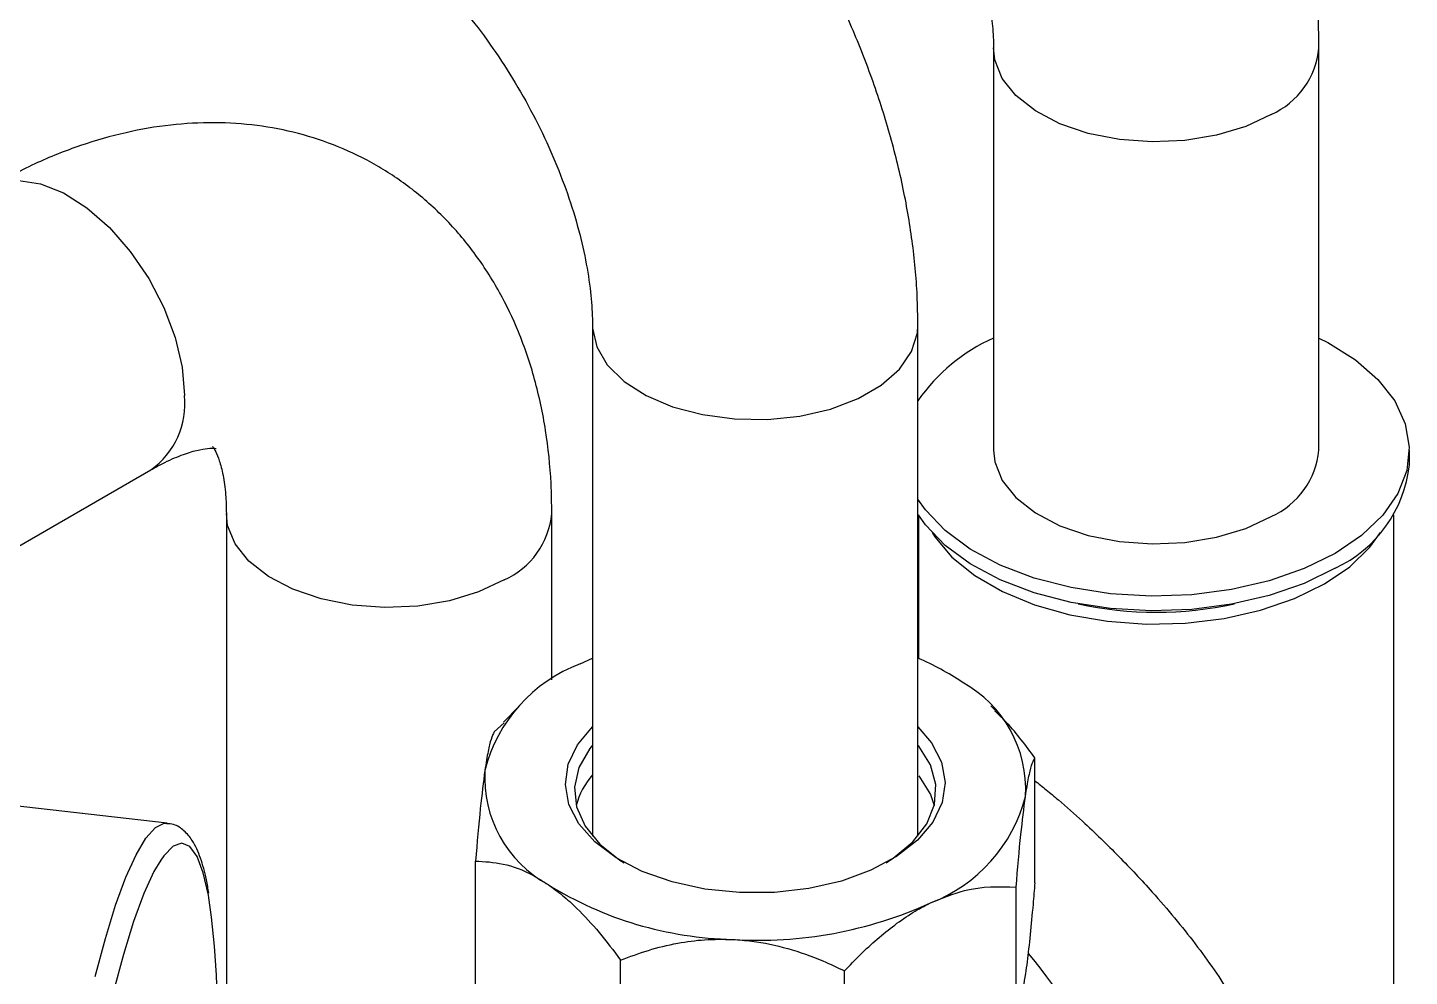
# Model space of a CAD drawing. Header units: millimetres. Extents: x 15 to 415, y 5 to 292.
# Drawn here: x 346.12 to 367.95, y 162.17 to 177.16 of the extents above; entities that cross this region are included whole.
import ezdxf

# ---------------------------------------------------------------- set-up
doc = ezdxf.new("R2010")
doc.units = ezdxf.units.MM

msp = doc.modelspace()

# ---------------------------------------------------------------- linework, layer by layer
at = {"color": 7, "linetype": 'Continuous', "lineweight": 25}
for p, q in [((361.38, 176.8402), (361.38, 170.4874)), ((366.5229, 170.4874), (366.5229, 176.8402)), ((355.0431, 172.4513), (355.0431, 164.3835)), ((360.186, 164.3835), (360.186, 172.4513)), ((367.9515, 170.2541), (367.9515, 170.4874)), ((343.1119, 167.3138), (348.0645, 170.1728)), ((349.2582, 169.4831), (349.2582, 160.9881)), ((354.4011, 166.856), (354.4011, 169.4831)), ((360.1943, 169.4618), (360.1943, 167.1947)), ((367.7086, 154.4366), (367.7086, 169.4618)), ((354.847, 167.1081), (355.0431, 167.1983)), ((353.8904, 166.4435), (353.6379, 166.1874)), ((361.4115, 166.3696), (361.3386, 166.4435)), ((353.6479, 166.1767), (353.4915, 166.0344)), ((362.0332, 163.6466), (362.0332, 165.6224)), ((348.3217, 164.5914), (345.5177, 164.9081)), ((353.1959, 162.0162), (353.1959, 163.9919)), ((361.7375, 161.6041), (361.7375, 163.5799)), ((355.4886, 160.4512), (355.4886, 162.427)), ((359.0267, 160.2805), (359.0267, 162.2563))]:
    msp.add_line(p, q, dxfattribs=at)
at = {"color": 8, "linetype": 'Continuous', "lineweight": 25, "flags": 128}
for points in [[(365.7697, 175.7906), (365.3665, 175.6008), (364.9053, 175.4617), (364.4051, 175.3791), (363.8863, 175.3563), (363.3702, 175.3942), (362.8779, 175.4914), (362.4295, 175.6437), (362.0434, 175.8451), (361.7355, 176.0872), (361.5182, 176.3601), (361.4006, 176.6527), (361.38, 176.8432)], [(345.4933, 174.6268), (345.6659, 174.7027), (345.9781, 174.7472), (346.3231, 174.6956), (346.6868, 174.55), (347.0542, 174.3163), (347.4104, 174.0042), (347.7407, 173.6265), (348.0316, 173.1985), (348.2712, 172.7378), (348.4498, 172.2632), (348.5599, 171.7943), (348.5971, 171.3502)], [(355.0431, 172.4512), (355.0439, 172.4137), (355.1097, 172.1157), (355.2779, 171.8315), (355.5419, 171.5727), (355.8907, 171.3498), (356.3101, 171.172), (356.7828, 171.0466), (357.2897, 170.9787), (357.8098, 170.9711), (358.3219, 171.0241), (358.8051, 171.1355), (359.2395, 171.3008), (359.6074, 171.5132), (359.8937, 171.764), (360.0867, 172.0429), (360.1785, 172.3386), (360.186, 172.4517)], [(353.6479, 168.4335), (353.2447, 168.2437), (352.7835, 168.1046), (352.2833, 168.022), (351.7645, 167.9992), (351.2484, 168.0371), (350.756, 168.1342), (350.3077, 168.2866), (349.9216, 168.488), (349.6136, 168.7301), (349.3964, 169.003), (349.2788, 169.2956), (349.2582, 169.4854)], [(347.187, 162.1684), (347.3467, 162.7675), (347.5088, 163.2925), (347.6711, 163.7361), (347.8312, 164.0921), (347.987, 164.3554), (348.1362, 164.5225), (348.2768, 164.5908), (348.3185, 164.5918)], [(348.9834, 163.4103), (348.9755, 163.4548), (348.8936, 163.8081), (348.7951, 164.0653), (348.6816, 164.2223), (348.5547, 164.2769), (348.4164, 164.2281), (348.2688, 164.0768), (348.2207, 164.0083)]]:
    msp.add_lwpolyline(points, dxfattribs=at)
at = {"color": 7, "linetype": 'Continuous', "lineweight": 25, "flags": 128}
for points in [[(366.5229, 172.2562), (366.6637, 172.1847), (367.1002, 171.9115), (367.4551, 171.6015), (367.7193, 171.2626), (367.8859, 170.9037), (367.9506, 170.5339), (367.9118, 170.163), (367.7703, 169.8005), (367.53, 169.4557), (367.197, 169.1377), (366.7799, 168.8546)], [(361.38, 170.4874), (361.4006, 170.2999), (361.5182, 170.0073), (361.7355, 169.7344), (362.0434, 169.4923), (362.4295, 169.2909), (362.8779, 169.1386), (363.3702, 169.0414), (363.8863, 169.0035), (364.4051, 169.0263), (364.9053, 169.1089), (365.3665, 169.248), (365.7697, 169.4378)], [(366.7799, 168.8546), (366.2895, 168.6139), (365.7387, 168.4216), (365.1415, 168.2829), (364.5135, 168.2012), (363.8709, 168.1788), (363.2304, 168.2161), (362.6086, 168.3123), (362.0216, 168.4648), (361.4846, 168.6697), (361.0114, 168.9217), (360.6144, 169.2142), (360.3039, 169.5397), (360.186, 169.7084)], [(366.7799, 168.6213), (366.2895, 168.3806), (365.7387, 168.1883), (365.1415, 168.0496), (364.5135, 167.9679), (363.8709, 167.9455), (363.2304, 167.9828), (362.6086, 168.079), (362.0216, 168.2315), (361.4846, 168.4364), (361.0114, 168.6884), (360.6144, 168.9809), (360.3039, 169.3064), (360.1943, 169.4618)], [(360.4086, 169.1821), (360.4513, 169.1158), (360.7239, 168.7939), (361.0844, 168.5024), (361.5232, 168.2491), (362.0282, 168.041), (362.5857, 167.8836), (363.1804, 167.7814), (363.7962, 167.7371), (364.4162, 167.7519), (365.0235, 167.8254), (365.6016, 167.9556), (366.1346, 168.139), (366.6082, 168.3705), (367.0092, 168.6439), (367.3268, 168.9516), (367.4943, 169.1821)], [(357.3647, 163.4932), (356.8196, 163.5491), (356.3016, 163.6618), (355.8283, 163.8276), (355.4158, 164.0408), (355.0782, 164.2941), (354.827, 164.5789), (354.6707, 164.8855), (354.6147, 165.2034), (354.6608, 165.5219), (354.8074, 165.8301), (355.0431, 166.1111)], [(360.186, 166.1111), (360.402, 165.8592), (360.5584, 165.5526), (360.6144, 165.2347), (360.5683, 164.9162), (360.4216, 164.608), (360.1793, 164.3207), (359.8497, 164.0639), (359.444, 163.8465), (358.9759, 163.6758), (358.4615, 163.5577), (357.9183, 163.4961), (357.3647, 163.4932)], [(355.0431, 165.8214), (355.0017, 165.7698), (354.8302, 165.4723), (354.7592, 165.1614), (354.7915, 164.8484), (354.9258, 164.5445), (355.1572, 164.2609), (355.4775, 164.0076), (355.5446, 163.9655)], [(359.6845, 163.9655), (359.7958, 164.0371), (360.1056, 164.2947), (360.3254, 164.5814), (360.4472, 164.887), (360.4666, 165.2004), (360.383, 165.5102), (360.1993, 165.8053), (360.186, 165.8214)], [(360.2003, 165.3374), (360.383, 165.0436), (360.443, 164.8691)], [(348.2207, 164.0083), (348.1141, 163.8253), (347.9546, 163.4772), (347.7927, 163.038), (347.631, 162.5143), (347.4719, 161.9139), (347.3177, 161.2461), (347.1709, 160.5209), (347.0336, 159.7494), (346.9079, 158.9431), (346.7958, 158.1144), (346.6989, 157.2759), (346.6187, 156.4401), (346.5564, 155.6199), (346.5129, 154.8275), (346.489, 154.0751), (346.485, 153.3741), (346.5009, 152.735), (346.5365, 152.1676), (346.5913, 151.6804), (346.6644, 151.2809), (346.7262, 151.0559)]]:
    msp.add_lwpolyline(points, dxfattribs=at)
at = {"color": 8, "linetype": 'Continuous', "lineweight": 25}
for centre, radius, start, end in [((365.2424, 176.9641), 1.2866, 294.19956, 354.45523), ((347.317, 171.2202), 1.2867, 305.51372, 5.79846), ((353.1205, 169.607), 1.2866, 294.19956, 354.45523)]:
    msp.add_arc(centre, radius, start, end, dxfattribs=at)
at = {"color": 7, "linetype": 'Continuous', "lineweight": 25}
for centre, radius, start, end in [((362.5673, 169.6087), 2.9015, 114.15356, 145.15659), ((365.2425, 170.6111), 1.2864, 294.19711, 354.48275), ((365.9284, 170.469), 2.0344, 294.74237, 353.93749), ((363.9515, 173.6812), 5.7575, 257.60774, 282.39226), ((355.7143, 164.8205), 2.4465, 110.76505, 165.6936), ((358.5, 163.2669), 4.2777, 56.08397, 66.66606), ((359.9663, 165.1289), 1.9225, 356.54467, 61.39355), ((355.2627, 165.3092), 1.9225, 176.54467, 241.39355), ((355.9753, 164.5507), 1.2311, 139.21928, 165.00887), ((359.5147, 165.6176), 2.4465, 290.76505, 345.6936), ((357.3845, 168.5107), 5.7585, 238.10928, 268.73807), ((334.8262, 161.4278), 14.2953, 358.14626, 7.9718), ((357.6666, 169.2929), 6.5521, 266.42179, 294.48467), ((356.1308, 157.6595), 7.5761, 2.79909, 39.95611)]:
    msp.add_arc(centre, radius, start, end, dxfattribs=at)
for points, knots in [([(360.186, 172.4513), (360.1835, 172.6099), (360.1768, 173.0516), (360.1057, 173.7902), (359.9546, 174.6648), (359.7338, 175.5428), (359.4484, 176.4163), (359.1019, 177.2781), (358.6982, 178.1215), (358.241, 178.9401), (357.7339, 179.7277), (357.1805, 180.478), (356.5842, 181.1847), (355.9484, 181.8422), (355.2755, 182.4424), (354.5763, 182.9812), (354.0903, 183.2789), (353.8494, 183.4264)], [0, 0, 0, 0, 0.0387094, 0.1077722, 0.1767369, 0.2455414, 0.3140858, 0.3823789, 0.4504906, 0.5185231, 0.5865942, 0.6547977, 0.7232531, 0.7920867, 0.8614112, 0.9313013, 1, 1, 1, 1]), ([(366.5229, 176.8402), (366.5204, 176.9989), (366.5135, 177.4443), (366.4376, 178.1573), (366.2677, 178.9607), (366.0204, 179.6894), (365.7006, 180.3592), (365.3136, 180.9611), (364.9105, 181.4404), (364.6311, 181.6948), (364.5282, 181.7885)], [0, 0, 0, 0, 0.0824229, 0.2313282, 0.3797926, 0.5255658, 0.6525479, 0.7896676, 0.922501, 1, 1, 1, 1]), ([(351.2782, 178.9725), (351.3407, 178.9351), (351.5217, 178.827), (351.8443, 178.597), (352.2414, 178.2629), (352.6456, 177.8649), (353.0451, 177.4098), (353.4291, 176.9052), (353.7876, 176.361), (354.1118, 175.7888), (354.3941, 175.2014), (354.6287, 174.6126), (354.8118, 174.0368), (354.9419, 173.4882), (355.0179, 172.9918), (355.0415, 172.6545), (355.0428, 172.4882), (355.0431, 172.4513)], [0, 0, 0, 0, 0.0369147, 0.1068871, 0.1778565, 0.2500016, 0.3231732, 0.3971515, 0.4716829, 0.5465008, 0.6213247, 0.6958078, 0.76969, 0.8427295, 0.9147241, 0.9810788, 1, 1, 1, 1]), ([(361.1581, 177.9039), (361.1579, 177.904), (361.1553, 177.9065), (361.1735, 177.888), (361.2253, 177.7965), (361.2911, 177.6213), (361.3485, 177.3571), (361.3768, 177.0842), (361.3793, 176.8976), (361.38, 176.8402)], [0, 0, 0, 0, 0.0116382, 0.208289, 0.3855248, 0.5711721, 0.7477365, 0.9224196, 1, 1, 1, 1]), ([(354.4011, 169.4831), (354.3986, 169.6418), (354.3917, 170.0872), (354.3158, 170.8002), (354.1458, 171.6035), (353.8986, 172.3323), (353.5786, 173.0019), (353.1924, 173.6047), (352.7269, 174.1516), (352.2058, 174.6162), (351.6388, 174.9963), (351.0342, 175.2915), (350.3998, 175.502), (349.7419, 175.6289), (349.0648, 175.6731), (348.3715, 175.6348), (347.6642, 175.5139), (346.9464, 175.3075), (346.2168, 175.0197), (345.7377, 174.7595), (345.4933, 174.6268)], [0, 0, 0, 0, 0.0350513, 0.098375, 0.1615112, 0.2235029, 0.2775035, 0.3358153, 0.3923042, 0.4471239, 0.5007026, 0.5535264, 0.6060196, 0.6586203, 0.7118331, 0.7661241, 0.821875, 0.8793123, 0.9384288, 1, 1, 1, 1]), ([(349.039, 170.5434), (349.04, 170.5427), (349.0422, 170.5411), (349.0866, 170.4735), (349.1477, 170.3296), (349.2084, 170.1013), (349.2505, 169.8136), (349.2558, 169.5847), (349.2582, 169.4831)], [0, 0, 0, 0, 0.156276, 0.3374378, 0.5075964, 0.6859648, 0.8607241, 1, 1, 1, 1]), ([(348.0645, 170.1728), (348.1249, 170.2065), (348.2983, 170.303), (348.5536, 170.4136), (348.7999, 170.4893), (348.9775, 170.5171), (349.0756, 170.518), (349.1031, 170.5095), (349.0963, 170.5122), (349.0961, 170.5123)], [0, 0, 0, 0, 0.09385963, 0.26948222, 0.44432387, 0.62033293, 0.80119915, 0.99429745, 1, 1, 1, 1]), ([(362.0332, 165.6224), (361.8918, 165.8147), (361.6907, 166.0882), (361.4687, 166.2986), (361.4029, 166.361)], [0, 0, 0, 0, 0.703477, 1, 1, 1, 1]), ([(353.4915, 166.0344), (353.4821, 166.0174), (353.4584, 165.9748), (353.4177, 165.8423), (353.3772, 165.6463), (353.3522, 165.4811), (353.3437, 165.4251)], [0, 0, 0, 0, 0.2056137, 0.5170117, 0.8361666, 1, 1, 1, 1]), ([(361.8854, 165.013), (361.8938, 165.0691), (361.9184, 165.2314), (361.9589, 165.4286), (361.9996, 165.562), (362.0237, 165.6054), (362.0332, 165.6224)], [0, 0, 0, 0, 0.1638321, 0.4746302, 0.7943879, 1, 1, 1, 1]), ([(353.3437, 165.4251), (353.3192, 165.2354), (353.2672, 164.8338), (353.2205, 164.2827), (353.1959, 163.9919)], [0, 0, 0, 0, 0.4724924, 1, 1, 1, 1]), ([(361.7375, 163.5799), (361.7622, 163.8706), (361.8089, 164.4218), (361.8608, 164.8233), (361.8854, 165.013)], [0, 0, 0, 0, 0.5275076, 1, 1, 1, 1]), ([(348.9814, 163.4857), (348.9696, 163.5573), (348.9345, 163.771), (348.8529, 164.0483), (348.7427, 164.2986), (348.6033, 164.4682), (348.4558, 164.5727), (348.3504, 164.5798), (348.3123, 164.5823)], [0, 0, 0, 0, 0.1188819, 0.3551564, 0.6004691, 0.7709723, 0.917313, 1, 1, 1, 1]), ([(353.1959, 163.9919), (353.3385, 163.9843), (353.6285, 163.9686), (354.0229, 163.8243), (354.2648, 163.6706), (354.3422, 163.6214)], [0, 0, 0, 0, 0.3967467, 0.8067521, 1, 1, 1, 1]), ([(354.3422, 163.6214), (354.4183, 163.5662), (354.5714, 163.4551), (354.8434, 163.2061), (355.1552, 162.8693), (355.3767, 162.5754), (355.4886, 162.427)], [0, 0, 0, 0, 0.1893593, 0.3812577, 0.6874988, 1, 1, 1, 1]), ([(360.3821, 163.33), (360.5636, 163.4055), (361.0396, 163.6034), (361.4708, 163.5889), (361.7375, 163.5799)], [0, 0, 0, 0, 0.3814192, 1, 1, 1, 1]), ([(362.0332, 163.6466), (362.0237, 163.5332), (362, 163.2479), (361.9593, 162.8184), (361.9188, 162.4548), (361.8938, 162.2746), (361.8854, 162.2135)], [0, 0, 0, 0, 0.2056137, 0.5170117, 0.8361666, 1, 1, 1, 1]), ([(359.0267, 162.2563), (359.1099, 162.3434), (359.2768, 162.5182), (359.5414, 162.7622), (359.8185, 162.9868), (360.1008, 163.1821), (360.2904, 163.2818), (360.3821, 163.33)], [0, 0, 0, 0, 0.1977545, 0.3966796, 0.6005789, 0.8069359, 1, 1, 1, 1]), ([(355.4886, 162.427), (355.633, 162.481), (355.9236, 162.5897), (356.3695, 162.697), (356.8168, 162.7593), (357.1098, 162.7555), (357.2577, 162.7536)], [0, 0, 0, 0, 0.262126, 0.5272899, 0.7614272, 1, 1, 1, 1]), ([(357.2577, 162.7536), (357.3591, 162.7461), (357.6531, 162.7246), (358.138, 162.6185), (358.6251, 162.4471), (358.9137, 162.31), (359.0267, 162.2563)], [0, 0, 0, 0, 0.16383208, 0.47463023, 0.79438792, 1, 1, 1, 1]), ([(361.8854, 162.2135), (361.8608, 162.0641), (361.8089, 161.7479), (361.7622, 161.6538), (361.7375, 161.6041)], [0, 0, 0, 0, 0.4724924, 1, 1, 1, 1])]:
    msp.add_open_spline(points, degree=3, knots=knots, dxfattribs=at)
at = {"color": 8, "linetype": 'Continuous', "lineweight": 25}
msp.add_open_spline([(362.0332, 165.2614), (362.0938, 165.2136), (362.2192, 165.1147), (362.4732, 164.9021), (362.7642, 164.6439), (363.0797, 164.3456), (363.3609, 164.0663), (363.6311, 163.7847), (363.9289, 163.4594), (364.2457, 163.0925), (364.5731, 162.6831), (364.8735, 162.2714), (365.1286, 161.8764), (365.3372, 161.4946), (365.4852, 161.153), (365.5843, 160.8257), (365.6396, 160.5312), (365.6462, 160.3288), (365.6493, 160.2355)], degree=3, knots=[0, 0, 0, 0, 0.0315195, 0.0651741, 0.1341934, 0.1898881, 0.2460424, 0.303277, 0.3607655, 0.4445189, 0.5287171, 0.6140581, 0.6997371, 0.7717723, 0.844161, 0.8984634, 0.9532101, 1, 1, 1, 1], dxfattribs=at)

doc.saveas('drawing.dxf')
